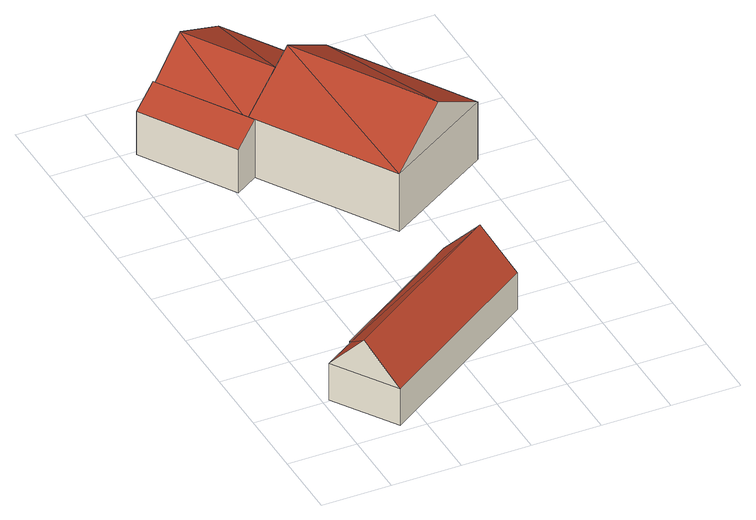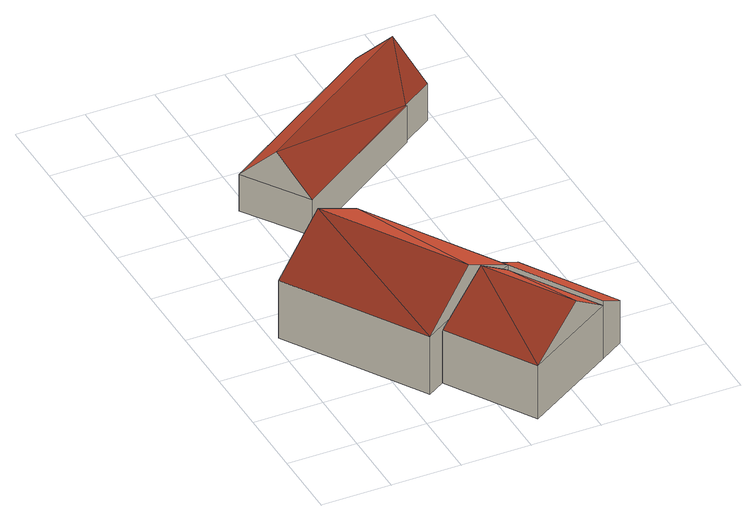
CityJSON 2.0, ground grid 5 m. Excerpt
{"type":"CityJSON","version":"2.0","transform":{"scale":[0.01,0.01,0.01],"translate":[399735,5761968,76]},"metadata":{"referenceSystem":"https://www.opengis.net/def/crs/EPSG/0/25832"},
"CityObjects":{
"building1":{"type":"Building","attributes":{"Gemeindeschluessel":"05515000","Geometrietyp2DReferenz":"3000","function":"31001_1310","roofType":"5000","measuredHeight":5.71},"geometry":[{"type":"Solid","lod":"2","boundaries":[[[[0,1,2,3]],[[4,5,1,0]],[[6,7,5,4]],[[8,9,7,6]],[[10,11,9,8]],[[3,2,11,10]],[[3,12,13,0]],[[8,6,10]],[[12,10,6]],[[13,12,6]],[[6,4,13]],[[0,13,4]],[[10,12,3]],[[1,5,7,9,11,2]]]],"semantics":{"surfaces":[{"type":"WallSurface"},{"type":"RoofSurface"},{"type":"GroundSurface"}],"values":[[0,0,0,0,0,0,1,1,1,1,1,0,0,2]]}}]},
"building2":{"type":"Building","attributes":{"Gemeindeschluessel":"05515000","Geometrietyp2DReferenz":"3000","function":"31001_1000"},"address":[{"country":"Germany","locality":"Münster","thoroughfareNumber":"77","thoroughfareName":"Hannaschweg"}],"children":["building2-1","building2-2","building2-3"]},
"building2-1":{"type":"BuildingPart","attributes":{"roofType":"2100","measuredHeight":4.59},"parents":["building2"],"geometry":[{"type":"MultiSurface","lod":"2","boundaries":[[[14,15,16,17,18]],[[19,20,21,22]],[[18,17,20,19]],[[22,14,18,19]],[[16,23,21,20,17]],[[15,14,24,25]],[[16,15,25,23]],[[23,25,24,22,21]]],"semantics":{"surfaces":[{"type":"WallSurface"},{"type":"RoofSurface"},{"type":"GroundSurface"},{"type":"ClosureSurface"}],"values":[0,0,0,1,2,0,3,3]}}]},
"building2-2":{"type":"BuildingPart","attributes":{"roofType":"3100","measuredHeight":6.55},"parents":["building2"],"geometry":[{"type":"Solid","lod":"2","boundaries":[[[[26,27,16,15]],[[28,29,27,26]],[[15,30,26]],[[25,31,32,30]],[[30,15,25]],[[32,33,28,26]],[[26,30,32]],[[16,27,29,23]],[[23,25,15,16]],[[29,28,25,23]],[[31,25,28,33]],[[31,33,32]]]],"semantics":{"surfaces":[{"type":"WallSurface"},{"type":"RoofSurface"},{"type":"GroundSurface"},{"type":"ClosureSurface"}],"values":[[0,0,0,1,1,1,1,2,3,3,3,3]]}}]},
"building2-3":{"type":"BuildingPart","attributes":{"roofType":"3100","measuredHeight":7.45},"parents":["building2"],"geometry":[{"type":"MultiSurface","lod":"2","boundaries":[[[34,35,36,37]],[[38,39,35,34]],[[34,40,38]],[[38,40,41]],[[41,24,38]],[[40,34,37]],[[37,41,40]],[[21,23,29,36,35,39]],[[39,38,22,21]],[[21,22,24,25,23]],[[29,28,33,37,36]],[[24,31,25]],[[23,25,28,29]],[[25,31,33,28]],[[41,37,33,32,31,24]],[[32,33,31]]],"semantics":{"surfaces":[{"type":"WallSurface"},{"type":"RoofSurface"},{"type":"GroundSurface"},{"type":"ClosureSurface"}],"values":[0,0,0,1,1,1,1,2,0,3,0,0,3,3,0,3]}}]}
},
"vertices":[
[339,62,345],[339,62,56],[1570,873,56],[1570,873,345],[46,516,345],[46,516,56],[276,664,345],[276,664,56],[271,674,345],[271,674,56],[1264,1328,345],[1264,1328,56],[1415,1104,626],[189,295,626],
[222,3462,606],[222,3462,567],[222,3462,147],[53,3358,147],[53,3358,488],[460,2694,488],[460,2694,147],[629,2798,147],[629,2798,606],[603,2842,147],[603,2842,606],[603,2842,567],
[890,3871,567],[890,3871,147],[1270,3251,567],[1270,3251,147],[499,3632,802],[649,2870,606],[880,3012,802],[1204,3211,606],
[2002,2347,606],[2002,2347,147],[1399,3330,147],[1399,3330,606],[1206,1859,606],[1206,1859,147],[1604,2103,892],[1001,3086,892]
]}
